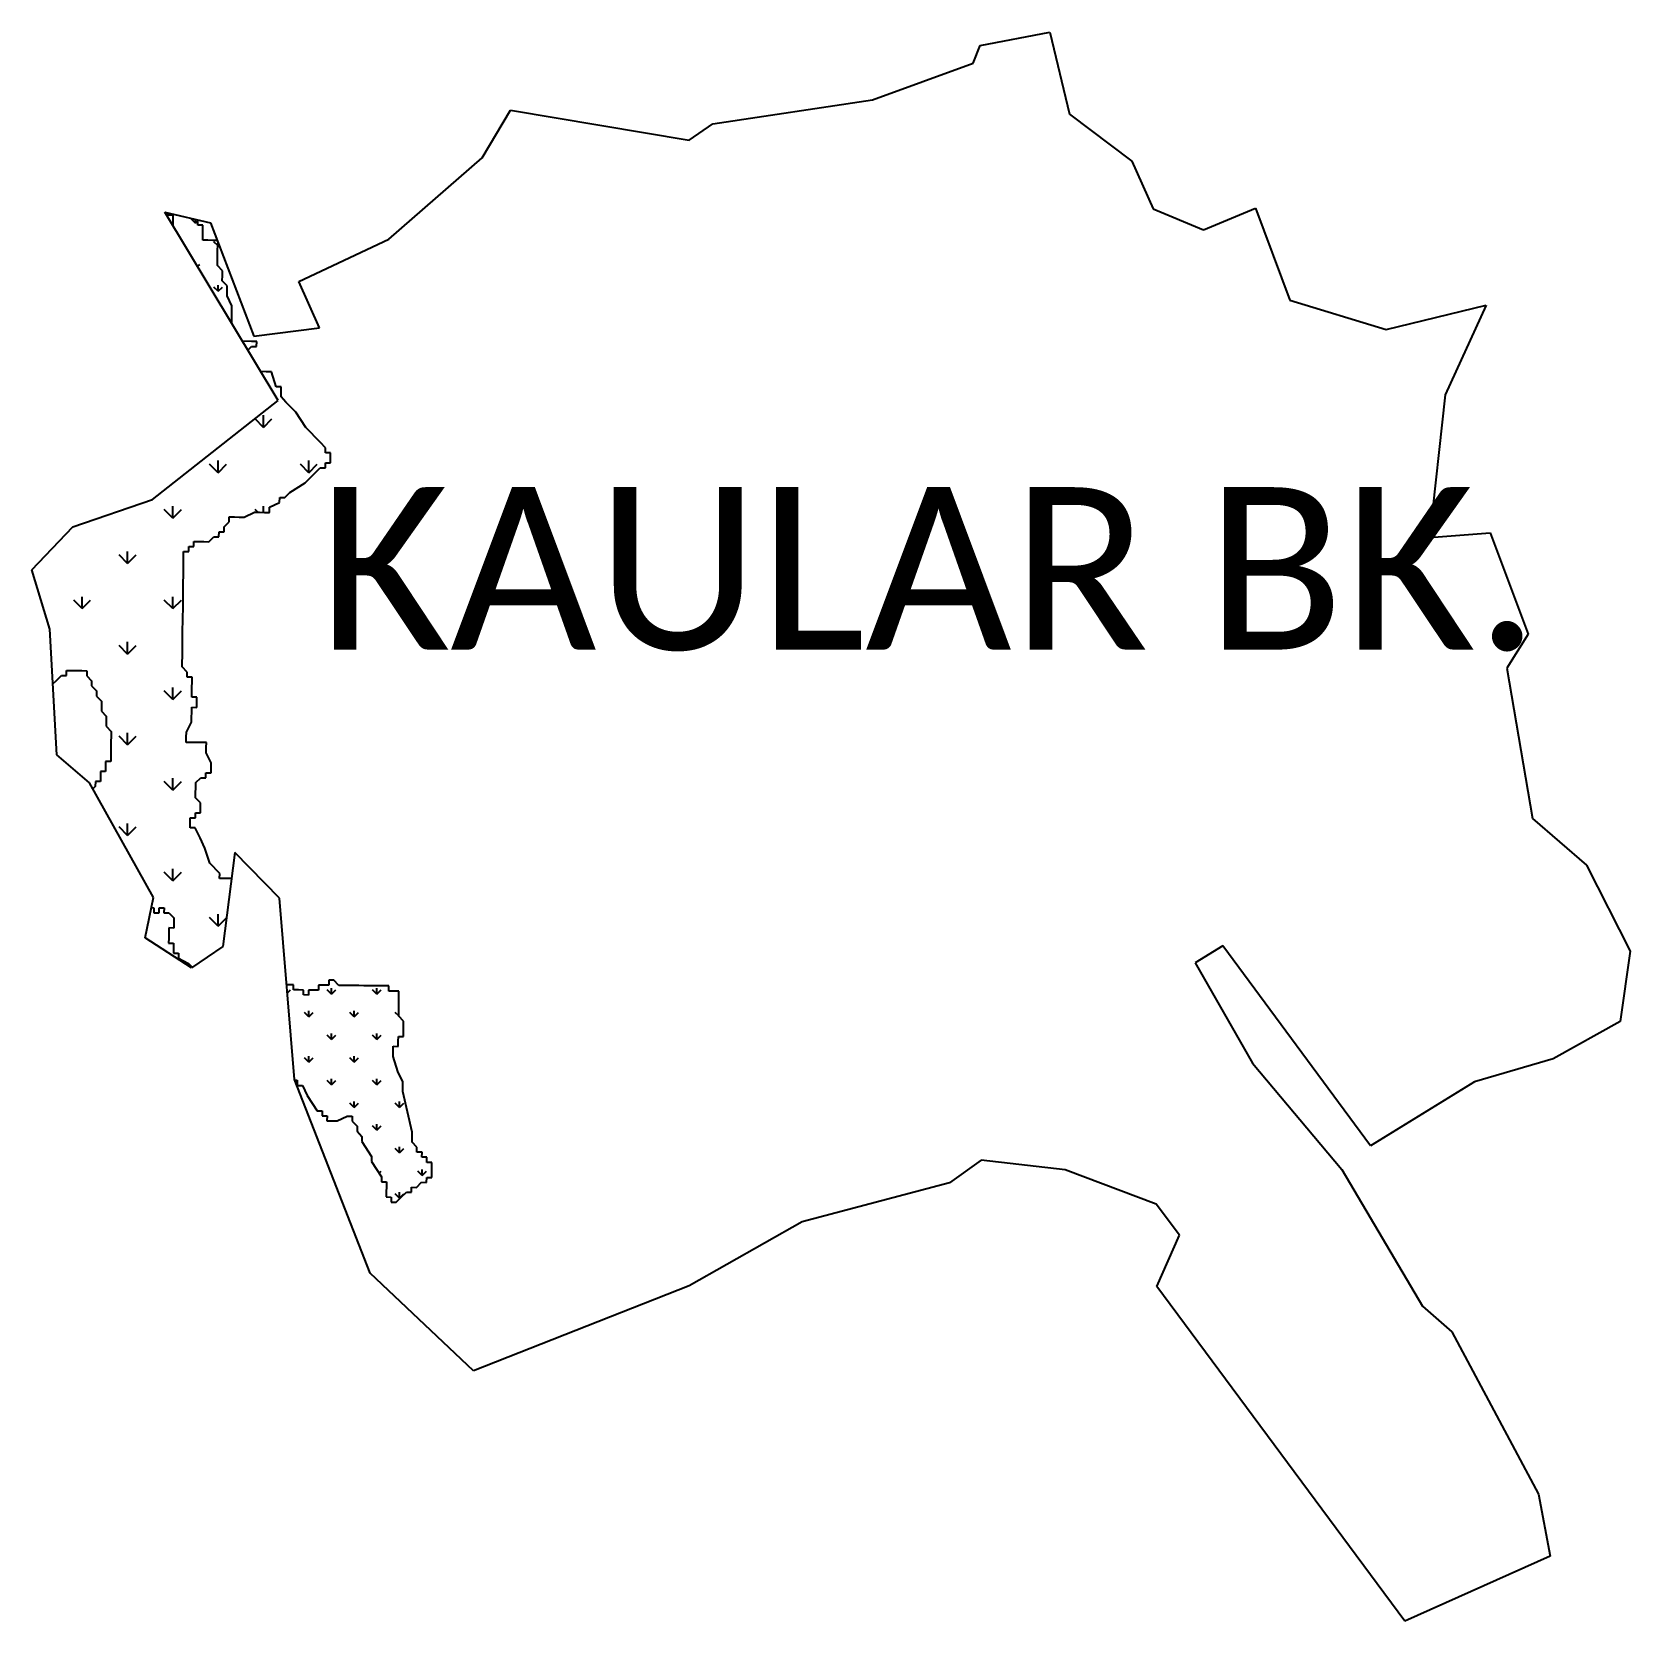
# Model space of a CAD drawing. Header units: metres. Extents: x 266674 to 267940, y 2141636 to 2142895.
import ezdxf

# ---------------------------------------------------------------- set-up
doc = ezdxf.new("R2010")
doc.units = ezdxf.units.M
for name, color, linetype in [('MANGROOVES', 112, 'Continuous'), ('village', 3, 'Continuous'), ('VILLAGE NAME', 250, 'Continuous')]:
    doc.layers.add(name, color=color, linetype=linetype)
doc.styles.add('MtXpl_Calibri', font='calibri.ttf')

msp = doc.modelspace()

# ---------------------------------------------------------------- linework, layer by layer
at = {"layer": 'MANGROOVES'}
for p, q in [((266781.5, 2142751.3), (266781.5, 2142749.8)), ((266781.5, 2142749.8), (266785.5, 2142749.7)), ((266785.5, 2142745.7), (266785.4, 2142741.8)), ((266785.5, 2142749.7), (266785.5, 2142745.7)), ((266805.3, 2142745.5), (266805.3, 2142745.8)), ((266805.3, 2142741.5), (266805.3, 2142745.5)), ((266785.4, 2142741.8), (266785.4, 2142741.3)), ((266809.3, 2142741.5), (266805.3, 2142741.5)), ((266809.1, 2142729.5), (266809.2, 2142733.5)), ((266809.2, 2142737.5), (266809.3, 2142741.5)), ((266809.2, 2142733.5), (266809.2, 2142737.5)), ((266813.1, 2142729.5), (266809.1, 2142729.5)), ((266817.1, 2142729.4), (266813.1, 2142729.5)), ((266820.8, 2142729.4), (266817.1, 2142729.4)), ((266820.9, 2142721.4), (266821, 2142725.4)), ((266820.9, 2142717.4), (266820.9, 2142721.4)), ((266821, 2142725.4), (266821.9, 2142726.3)), ((266820.8, 2142713.5), (266820.9, 2142717.4)), ((266820.8, 2142709.5), (266820.8, 2142713.5)), ((266824.7, 2142705.4), (266820.8, 2142709.5)), ((266824.6, 2142697.5), (266824.7, 2142701.5)), ((266828.5, 2142693.5), (266824.6, 2142697.5)), ((266824.7, 2142701.5), (266824.7, 2142705.4)), ((266828.4, 2142685.5), (266828.5, 2142689.5)), ((266832.3, 2142677.5), (266828.4, 2142685.5)), ((266828.5, 2142689.5), (266828.5, 2142693.5)), ((266832.2, 2142669.5), (266832.3, 2142673.5)), ((266832.2, 2142665.6), (266832.2, 2142669.5)), ((266832.3, 2142673.5), (266832.3, 2142677.5)), ((266832.1, 2142663.5), (266832.2, 2142665.6)), ((266847.9, 2142649.4), (266840.5, 2142649.5)), ((266844.8, 2142642.5), (266847.8, 2142645.5)), ((266847.8, 2142645.5), (266851.8, 2142645.4)), ((266851.9, 2142649.4), (266847.9, 2142649.4)), ((266851.8, 2142645.4), (266851.9, 2142649.4)), ((266859.5, 2142625.4), (266855.5, 2142625.5)), ((266855.5, 2142625.5), (266855.5, 2142624.6)), ((266863.5, 2142625.4), (266859.5, 2142625.4)), ((266867.3, 2142613.4), (266863.5, 2142625.4)), ((266871.3, 2142613.3), (266867.3, 2142613.4)), ((266871.2, 2142609.4), (266871.3, 2142613.3)), ((266871.2, 2142605.4), (266871.2, 2142609.4)), ((266875.1, 2142601.3), (266871.2, 2142605.4)), ((266879, 2142597.3), (266875.1, 2142601.3)), ((266883, 2142593.3), (266879, 2142597.3)), ((266890.8, 2142581.3), (266883, 2142593.3)), ((266894.7, 2142577.2), (266890.8, 2142581.3)), ((266898.6, 2142573.2), (266894.7, 2142577.2)), ((266902.5, 2142569.2), (266898.6, 2142573.2)), ((266906.5, 2142565.1), (266902.5, 2142569.2)), ((266906.4, 2142561.2), (266906.5, 2142565.1)), ((266910.4, 2142561.1), (266906.4, 2142561.2)), ((266910.3, 2142557.1), (266910.4, 2142561.1)), ((266910.3, 2142553.2), (266910.3, 2142557.1)), ((266894.2, 2142541.4), (266902.3, 2142549.3)), ((266902.3, 2142549.3), (266906.3, 2142549.2)), ((266906.3, 2142549.2), (266906.3, 2142553.2)), ((266906.3, 2142553.2), (266910.3, 2142553.2)), ((266878.2, 2142529.7), (266890.2, 2142537.5)), ((266890.2, 2142537.5), (266894.2, 2142541.4)), ((266862.1, 2142518), (266870.1, 2142521.8)), ((266862.1, 2142514), (266862.1, 2142518)), ((266870.1, 2142521.8), (266870.2, 2142525.8)), ((266870.2, 2142525.8), (266874.1, 2142525.8)), ((266874.1, 2142525.8), (266878.2, 2142529.7)), ((266826.1, 2142502.5), (266830.1, 2142506.4)), ((266830.1, 2142506.4), (266830.2, 2142510.4)), ((266830.2, 2142510.4), (266834.2, 2142510.4)), ((266834.2, 2142510.4), (266838.1, 2142510.3)), ((266838.1, 2142510.3), (266842.1, 2142510.3)), ((266842.1, 2142510.3), (266850.1, 2142514.1)), ((266850.1, 2142514.1), (266854.1, 2142514.1)), ((266854.1, 2142514.1), (266858.1, 2142514)), ((266858.1, 2142514), (266862.1, 2142514)), ((266814, 2142490.7), (266818, 2142494.7)), ((266818, 2142494.7), (266822, 2142494.6)), ((266822, 2142494.6), (266822.1, 2142498.6)), ((266822.1, 2142498.6), (266826.1, 2142498.5)), ((266826.1, 2142498.5), (266826.1, 2142502.5)), ((266794, 2142479), (266794, 2142483)), ((266794, 2142483), (266798, 2142483)), ((266798, 2142483), (266798.1, 2142486.9)), ((266798.1, 2142486.9), (266802, 2142486.9)), ((266802, 2142486.9), (266802.1, 2142490.9)), ((266802.1, 2142490.9), (266806.1, 2142490.8)), ((266806.1, 2142490.8), (266810, 2142490.8)), ((266810, 2142490.8), (266814, 2142490.7)), ((266793.8, 2142463.1), (266793.9, 2142471.1)), ((266793.9, 2142475.1), (266794, 2142479)), ((266793.9, 2142471.1), (266793.9, 2142475.1)), ((266793.6, 2142451.2), (266793.7, 2142459.2)), ((266793.7, 2142459.2), (266793.8, 2142463.1)), ((266793.5, 2142439.3), (266793.6, 2142447.2)), ((266793.6, 2142447.2), (266793.6, 2142451.2)), ((266793.2, 2142419.4), (266793.5, 2142439.3)), ((266793.1, 2142407.4), (266793.2, 2142419.4)), ((266793, 2142403.5), (266793.1, 2142407.4)), ((266793, 2142399.5), (266793, 2142403.5)), ((266792.9, 2142395.5), (266793, 2142399.5)), ((266792.9, 2142391.5), (266792.9, 2142395.5)), ((266796.8, 2142387.5), (266792.9, 2142391.5)), ((266690.4, 2142378.1), (266693.3, 2142380.9)), ((266693.3, 2142380.9), (266697.3, 2142384.8)), ((266697.3, 2142384.8), (266701.3, 2142384.7)), ((266701.3, 2142384.7), (266701.3, 2142388.7)), ((266701.3, 2142388.7), (266705.3, 2142388.7)), ((266705.3, 2142388.7), (266709.3, 2142388.6)), ((266709.3, 2142388.6), (266713.3, 2142388.6)), ((266713.3, 2142388.6), (266717.2, 2142388.5)), ((266717.2, 2142388.5), (266717.2, 2142384.5)), ((266717.2, 2142384.5), (266721.1, 2142380.5)), ((266721.1, 2142380.5), (266721.1, 2142376.5)), ((266796.7, 2142383.5), (266796.8, 2142387.5)), ((266800.7, 2142383.5), (266796.7, 2142383.5)), ((266800.6, 2142375.5), (266800.7, 2142379.5)), ((266800.7, 2142379.5), (266800.7, 2142383.5)), ((266721.1, 2142376.5), (266725, 2142372.5)), ((266725, 2142372.5), (266724.9, 2142368.5)), ((266724.9, 2142368.5), (266728.9, 2142364.5)), ((266800.5, 2142367.6), (266800.6, 2142375.5)), ((266804.5, 2142367.5), (266800.5, 2142367.6)), ((266804.4, 2142363.5), (266804.5, 2142367.5)), ((266728.9, 2142364.5), (266728.8, 2142360.5)), ((266728.8, 2142360.5), (266728.8, 2142356.5)), ((266728.8, 2142356.5), (266732.7, 2142352.5)), ((266732.7, 2142352.5), (266732.6, 2142348.5)), ((266800.3, 2142351.6), (266800.4, 2142355.6)), ((266800.4, 2142355.6), (266800.4, 2142359.6)), ((266800.4, 2142359.6), (266804.4, 2142359.5)), ((266804.4, 2142359.5), (266804.4, 2142363.5)), ((266732.6, 2142348.5), (266732.6, 2142344.5)), ((266732.6, 2142344.5), (266736.5, 2142340.5)), ((266736.5, 2142340.5), (266736.5, 2142336.5)), ((266796.2, 2142339.8), (266800.3, 2142347.7)), ((266800.3, 2142347.7), (266800.3, 2142351.6)), ((266736.4, 2142328.6), (266736.3, 2142324.6)), ((266736.5, 2142336.5), (266736.4, 2142332.6)), ((266736.4, 2142332.6), (266736.4, 2142328.6)), ((266796.1, 2142335.8), (266796.2, 2142339.8)), ((266796.1, 2142331.8), (266796.1, 2142335.8)), ((266800, 2142331.7), (266796.1, 2142331.8)), ((266804, 2142331.7), (266800, 2142331.7)), ((266808, 2142331.6), (266804, 2142331.7)), ((266812, 2142331.6), (266808, 2142331.6)), ((266811.9, 2142327.6), (266812, 2142331.6)), ((266811.9, 2142323.6), (266811.9, 2142327.6)), ((266736.2, 2142316.7), (266732.2, 2142316.7)), ((266732.2, 2142316.7), (266732.2, 2142312.7)), ((266736.3, 2142320.6), (266736.2, 2142316.7)), ((266736.3, 2142324.6), (266736.3, 2142320.6)), ((266815.8, 2142315.6), (266811.9, 2142323.6)), ((266815.7, 2142311.7), (266815.8, 2142315.6)), ((266728.1, 2142304.8), (266728, 2142300.8)), ((266732.1, 2142308.7), (266728.1, 2142308.8)), ((266728.1, 2142308.8), (266728.1, 2142304.8)), ((266732.2, 2142312.7), (266732.1, 2142308.7)), ((266803.6, 2142299.9), (266807.6, 2142303.8)), ((266807.6, 2142303.8), (266811.6, 2142303.7)), ((266811.6, 2142303.7), (266811.7, 2142307.7)), ((266811.7, 2142307.7), (266815.7, 2142307.7)), ((266815.7, 2142307.7), (266815.7, 2142311.7)), ((266724, 2142296.9), (266722, 2142294.9)), ((266724.1, 2142300.9), (266724, 2142296.9)), ((266728, 2142300.8), (266724.1, 2142300.9)), ((266803.5, 2142291.9), (266803.6, 2142295.9)), ((266803.5, 2142287.9), (266803.5, 2142291.9)), ((266803.6, 2142295.9), (266803.6, 2142299.9)), ((266807.4, 2142283.9), (266803.5, 2142287.9)), ((266807.3, 2142279.9), (266807.4, 2142283.9)), ((266807.3, 2142276), (266807.3, 2142279.9)), ((266799.2, 2142268.1), (266799.3, 2142272.1)), ((266799.2, 2142264.1), (266799.2, 2142268.1)), ((266803.2, 2142264.1), (266799.2, 2142264.1)), ((266799.3, 2142272.1), (266803.3, 2142272)), ((266807, 2142256.1), (266803.2, 2142264.1)), ((266803.3, 2142272), (266803.3, 2142276)), ((266803.3, 2142276), (266807.3, 2142276)), ((266810.9, 2142248.1), (266807, 2142256.1)), ((266814.7, 2142236.1), (266810.9, 2142248.1)), ((266822.6, 2142228), (266814.7, 2142236.1)), ((266822.5, 2142224), (266822.6, 2142228)), ((266826.5, 2142224), (266822.5, 2142224)), ((266830.5, 2142223.9), (266826.5, 2142224)), ((266831.9, 2142223.9), (266830.5, 2142223.9)), ((266768.5, 2142200.9), (266770.5, 2142200.8)), ((266770.5, 2142200.8), (266770.5, 2142196.8)), ((266774.5, 2142196.8), (266774.5, 2142200.8)), ((266774.5, 2142200.8), (266778.5, 2142200.7)), ((266778.5, 2142200.7), (266778.4, 2142196.7)), ((266770.5, 2142196.8), (266774.5, 2142196.8)), ((266778.4, 2142196.7), (266782.4, 2142196.7)), ((266782.4, 2142196.7), (266786.3, 2142192.7)), ((266786.3, 2142188.7), (266786.2, 2142184.7)), ((266786.3, 2142192.7), (266786.3, 2142188.7)), ((266782.2, 2142176.8), (266782.1, 2142172.8)), ((266782.3, 2142184.8), (266782.2, 2142180.8)), ((266782.2, 2142180.8), (266782.2, 2142176.8)), ((266786.2, 2142184.7), (266782.3, 2142184.8)), ((266782.1, 2142172.8), (266786.1, 2142172.8)), ((266786.1, 2142172.8), (266786, 2142168.8)), ((266786, 2142168.8), (266786, 2142164.8)), ((266786, 2142164.8), (266790, 2142164.8)), ((266790, 2142164.8), (266789.9, 2142160.8)), ((266789.9, 2142160.8), (266797.8, 2142156.7)), ((266797.8, 2142156.7), (266800.9, 2142153.5)), ((266877.2, 2142139.8), (266875.6, 2142139.8)), ((266881.1, 2142139.7), (266877.2, 2142139.8)), ((266881.1, 2142135.7), (266881.1, 2142139.7)), ((266905, 2142139.4), (266901, 2142139.5)), ((266901, 2142139.5), (266901, 2142135.5)), ((266909, 2142139.4), (266905, 2142139.4)), ((266913, 2142143.3), (266909, 2142143.3)), ((266909, 2142143.3), (266909, 2142139.4)), ((266916.9, 2142139.3), (266913, 2142143.3)), ((266920.9, 2142139.2), (266916.9, 2142139.3)), ((266924.9, 2142139.2), (266920.9, 2142139.2)), ((266932.8, 2142139.1), (266924.9, 2142139.2)), ((266936.8, 2142139), (266932.8, 2142139.1)), ((266940.8, 2142139), (266936.8, 2142139)), ((266944.8, 2142138.9), (266940.8, 2142139)), ((266948.8, 2142138.9), (266944.8, 2142138.9)), ((266952.7, 2142138.8), (266948.8, 2142138.9)), ((266956.7, 2142138.8), (266952.7, 2142138.8)), ((266956.7, 2142134.8), (266956.7, 2142138.8)), ((266885.1, 2142135.7), (266881.1, 2142135.7)), ((266889, 2142135.6), (266885.1, 2142135.7)), ((266889, 2142131.7), (266889, 2142135.6)), ((266893, 2142131.6), (266889, 2142131.7)), ((266897, 2142135.5), (266893, 2142135.6)), ((266893, 2142135.6), (266893, 2142131.6)), ((266901, 2142135.5), (266897, 2142135.5)), ((266960.6, 2142134.7), (266956.7, 2142134.8)), ((266964.6, 2142134.7), (266960.6, 2142134.7)), ((266964.5, 2142126.7), (266964.6, 2142130.7)), ((266964.5, 2142122.7), (266964.5, 2142126.7)), ((266964.6, 2142130.7), (266964.6, 2142134.7)), ((266964.4, 2142118.8), (266964.5, 2142122.7)), ((266964.4, 2142114.8), (266964.4, 2142118.8)), ((266968.3, 2142110.8), (266964.4, 2142114.8)), ((266968.1, 2142098.8), (266968.2, 2142102.8)), ((266968.2, 2142106.8), (266968.3, 2142110.8)), ((266968.2, 2142102.8), (266968.2, 2142106.8)), ((266960, 2142087), (266960.1, 2142091)), ((266960, 2142083), (266960, 2142087)), ((266960.1, 2142091), (266964, 2142090.9)), ((266964, 2142090.9), (266964.1, 2142094.9)), ((266964.1, 2142094.9), (266964.2, 2142098.9)), ((266964.2, 2142098.9), (266968.1, 2142098.8)), ((266963.8, 2142071), (266960, 2142083)), ((266881.8, 2142064.1), (266884.1, 2142064.1)), ((266884.1, 2142064.1), (266884.1, 2142060.1)), ((266967.7, 2142063), (266963.8, 2142071)), ((266967.6, 2142059), (266967.7, 2142063)), ((266884.1, 2142060.1), (266888.1, 2142060.1)), ((266888.1, 2142060.1), (266891.9, 2142052.1)), ((266891.9, 2142052.1), (266899.7, 2142040)), ((266967.6, 2142055.1), (266967.6, 2142059)), ((266971.3, 2142039.1), (266967.6, 2142055.1)), ((266899.7, 2142040), (266903.7, 2142040)), ((266903.7, 2142040), (266903.7, 2142036)), ((266903.7, 2142036), (266907.7, 2142035.9)), ((266907.7, 2142035.9), (266907.6, 2142032)), ((266975.1, 2142023.1), (266971.3, 2142039.1)), ((266907.6, 2142032), (266911.6, 2142031.9)), ((266911.6, 2142031.9), (266915.6, 2142031.9)), ((266915.6, 2142031.9), (266923.6, 2142035.7)), ((266923.6, 2142035.7), (266927.5, 2142035.7)), ((266927.5, 2142035.7), (266927.5, 2142031.7)), ((266927.5, 2142031.7), (266931.4, 2142027.7)), ((266931.4, 2142027.7), (266931.4, 2142023.7)), ((266931.4, 2142023.7), (266935.3, 2142019.7)), ((266935.3, 2142019.7), (266935.2, 2142015.7)), ((266935.2, 2142015.7), (266943, 2142003.7)), ((266975, 2142015.2), (266975.1, 2142019.2)), ((266978.9, 2142011.2), (266975, 2142015.2)), ((266975.1, 2142019.2), (266975.1, 2142023.1)), ((266978.9, 2142007.2), (266978.9, 2142011.2)), ((266943, 2142003.7), (266943, 2141999.7)), ((266943, 2141999.7), (266950.8, 2141987.6)), ((266982.9, 2142007.1), (266978.9, 2142007.2)), ((266982.8, 2142003.1), (266982.9, 2142007.1)), ((266986.8, 2142003.1), (266982.8, 2142003.1)), ((266986.7, 2141999.1), (266986.8, 2142003.1)), ((266990.7, 2141999.1), (266986.7, 2141999.1)), ((266990.7, 2141995.1), (266990.7, 2141999.1)), ((266950.8, 2141987.6), (266950.7, 2141983.7)), ((266986.5, 2141983.2), (266986.6, 2141987.2)), ((266986.6, 2141987.2), (266990.6, 2141987.1)), ((266990.6, 2141991.1), (266990.7, 2141995.1)), ((266990.6, 2141987.1), (266990.6, 2141991.1)), ((266950.7, 2141983.7), (266954.7, 2141983.6)), ((266954.7, 2141979.6), (266954.6, 2141975.7)), ((266954.6, 2141975.7), (266954.6, 2141971.7)), ((266954.7, 2141983.6), (266954.7, 2141979.6)), ((266966.5, 2141971.5), (266970.5, 2141975.5)), ((266970.5, 2141975.5), (266974.5, 2141975.4)), ((266974.5, 2141975.4), (266974.6, 2141979.4)), ((266974.6, 2141979.4), (266978.5, 2141979.3)), ((266978.5, 2141979.3), (266982.6, 2141983.3)), ((266978.5, 2141979.3), (266982.6, 2141983.3)), ((266982.6, 2141983.3), (266986.5, 2141983.2)), ((266954.6, 2141971.7), (266958.5, 2141971.6)), ((266958.5, 2141971.6), (266958.5, 2141967.6)), ((266958.5, 2141967.6), (266962.5, 2141967.6)), ((266962.5, 2141967.6), (266966.5, 2141971.5))]:
    msp.add_line(p, q, dxfattribs=at)
at = {"layer": 'MANGROOVES', "linetype": 'Continuous'}
for p, q in [((266803.4, 2142743), (266800, 2142746.4)), ((266803.4, 2142743), (266803.4, 2142746.2)), ((266803.4, 2142743), (266805.3, 2142744.9)), ((266821, 2142725.4), (266818, 2142728.4)), ((266821.4, 2142725.7), (266821.4, 2142727.7)), ((266803.4, 2142711.3), (266803.4, 2142711.8)), ((266805, 2142708.7), (266806.8, 2142710.4)), ((266821.4, 2142689.1), (266818, 2142692.5)), ((266821.4, 2142689.1), (266821.4, 2142693.9)), ((266821.4, 2142689.1), (266824.7, 2142692.5)), ((266857.3, 2142581.3), (266850.6, 2142588.1)), ((266857.3, 2142581.3), (266857.3, 2142590.9)), ((266857.3, 2142581.3), (266864, 2142588.1)), ((266821.4, 2142545.4), (266814.6, 2142552.2)), ((266821.4, 2142545.4), (266821.4, 2142555)), ((266821.4, 2142545.4), (266828.1, 2142552.2)), ((266893.2, 2142545.4), (266886.5, 2142552.2)), ((266893.2, 2142545.4), (266893.2, 2142555)), ((266893.2, 2142545.4), (266899.9, 2142552.2)), ((266785.4, 2142509.5), (266785.4, 2142519)), ((266857.3, 2142514), (266857.3, 2142519)), ((266785.4, 2142509.5), (266778.7, 2142516.2)), ((266785.4, 2142509.5), (266792.2, 2142516.2)), ((266852.7, 2142514.1), (266850.6, 2142516.2)), ((266861.8, 2142514), (266862.1, 2142514.3)), ((266749.5, 2142473.6), (266742.8, 2142480.3)), ((266749.5, 2142473.6), (266749.5, 2142483.1)), ((266749.5, 2142473.6), (266756.3, 2142480.3)), ((266713.6, 2142437.7), (266706.9, 2142444.4)), ((266713.6, 2142437.7), (266713.6, 2142447.2)), ((266713.6, 2142437.7), (266720.3, 2142444.4)), ((266785.4, 2142437.7), (266778.7, 2142444.4)), ((266785.4, 2142437.7), (266785.4, 2142447.2)), ((266785.4, 2142437.7), (266792.2, 2142444.4)), ((266749.5, 2142401.7), (266742.8, 2142408.5)), ((266749.5, 2142401.7), (266749.5, 2142411.3)), ((266749.5, 2142401.7), (266756.3, 2142408.5)), ((266785.4, 2142365.8), (266778.7, 2142372.6)), ((266785.4, 2142365.8), (266785.4, 2142375.3)), ((266785.4, 2142365.8), (266792.2, 2142372.6)), ((266749.5, 2142329.9), (266742.8, 2142336.6)), ((266749.5, 2142329.9), (266749.5, 2142339.4)), ((266749.5, 2142329.9), (266756.3, 2142336.6)), ((266785.4, 2142294), (266785.4, 2142303.5)), ((266785.4, 2142294), (266778.7, 2142300.7)), ((266785.4, 2142294), (266792.2, 2142300.7)), ((266749.5, 2142258.1), (266742.8, 2142264.8)), ((266749.5, 2142258.1), (266749.5, 2142267.6)), ((266749.5, 2142258.1), (266756.3, 2142264.8)), ((266785.4, 2142222.1), (266778.7, 2142228.9)), ((266785.4, 2142222.1), (266785.4, 2142231.7)), ((266785.4, 2142222.1), (266792.2, 2142228.9)), ((266821.4, 2142186.2), (266814.6, 2142193)), ((266821.4, 2142186.2), (266821.4, 2142195.7)), ((266821.4, 2142186.2), (266828, 2142192.8)), ((266876.2, 2142133.3), (266878.6, 2142135.7)), ((266911.2, 2142132.3), (266907.8, 2142135.7)), ((266911.2, 2142132.3), (266911.2, 2142137.1)), ((266911.2, 2142132.3), (266914.5, 2142135.7)), ((266947.1, 2142132.3), (266943.7, 2142135.7)), ((266947.1, 2142132.3), (266947.1, 2142137.1)), ((266947.1, 2142132.3), (266950.5, 2142135.7)), ((266893.2, 2142114.4), (266889.8, 2142117.7)), ((266893.2, 2142114.4), (266893.2, 2142119.1)), ((266893.2, 2142114.4), (266896.6, 2142117.7)), ((266929.1, 2142114.4), (266925.8, 2142117.7)), ((266929.1, 2142114.4), (266929.1, 2142119.1)), ((266929.1, 2142114.4), (266932.5, 2142117.7)), ((266964.4, 2142115.1), (266961.7, 2142117.7)), ((266911.2, 2142096.4), (266907.8, 2142099.8)), ((266911.2, 2142096.4), (266911.2, 2142101.2)), ((266911.2, 2142096.4), (266914.5, 2142099.8)), ((266947.1, 2142096.4), (266943.7, 2142099.8)), ((266947.1, 2142096.4), (266947.1, 2142101.2)), ((266947.1, 2142096.4), (266950.5, 2142099.8)), ((266893.2, 2142078.5), (266889.8, 2142081.8)), ((266893.2, 2142078.5), (266893.2, 2142083.2)), ((266893.2, 2142078.5), (266896.6, 2142081.8)), ((266929.1, 2142078.5), (266925.8, 2142081.8)), ((266929.1, 2142078.5), (266929.1, 2142083.2)), ((266929.1, 2142078.5), (266932.5, 2142081.8)), ((266911.2, 2142060.5), (266907.8, 2142063.9)), ((266911.2, 2142060.5), (266911.2, 2142065.3)), ((266911.2, 2142060.5), (266914.5, 2142063.9)), ((266947.1, 2142060.5), (266943.7, 2142063.9)), ((266947.1, 2142060.5), (266947.1, 2142065.3)), ((266947.1, 2142060.5), (266950.5, 2142063.9)), ((266896.2, 2142045.5), (266896.6, 2142045.9)), ((266929.1, 2142042.5), (266925.8, 2142045.9)), ((266929.1, 2142042.5), (266929.1, 2142047.3)), ((266929.1, 2142042.5), (266932.5, 2142045.9)), ((266965.1, 2142042.5), (266961.7, 2142045.9)), ((266965.1, 2142042.5), (266965.1, 2142047.3)), ((266965.1, 2142042.5), (266968.4, 2142045.9)), ((266947.1, 2142024.6), (266943.7, 2142027.9)), ((266947.1, 2142024.6), (266947.1, 2142029.3)), ((266947.1, 2142024.6), (266950.5, 2142027.9)), ((266965.1, 2142006.6), (266965.1, 2142011.4)), ((266965.1, 2142006.6), (266961.7, 2142010)), ((266965.1, 2142006.6), (266968.4, 2142010)), ((266947.1, 2141993.3), (266947.1, 2141993.4)), ((266948.9, 2141990.5), (266950.5, 2141992)), ((266983, 2141988.7), (266979.6, 2141992)), ((266983, 2141988.7), (266983, 2141993.4)), ((266983, 2141988.7), (266986.4, 2141992)), ((266965.1, 2141970.7), (266961.7, 2141974.1)), ((266965.1, 2141970.7), (266965.1, 2141975.5)), ((266965.1, 2141970.7), (266968.4, 2141974.1))]:
    msp.add_line(p, q, dxfattribs=at)
at = {"layer": 'village'}
for p, q in [((267425.3, 2142883.8), (267480.3, 2142894.5)), ((267480.3, 2142894.5), (267496.1, 2142829.3)), ((267419.6, 2142869.7), (267425.3, 2142883.8)), ((267425.3, 2142883.8), (267425.3, 2142883.8)), ((267339.9, 2142840.7), (267419.6, 2142869.7)), ((267213.3, 2142821.8), (267339.9, 2142840.7)), ((267030.6, 2142794.8), (267053.1, 2142832.7)), ((267053.1, 2142832.7), (267194.5, 2142808.9)), ((267194.5, 2142808.9), (267213.3, 2142821.8)), ((267496.1, 2142829.3), (267545.3, 2142792.2)), ((266956.6, 2142730.3), (267030.6, 2142794.8)), ((267545.3, 2142792.2), (267562.3, 2142754.3)), ((266868.8, 2142602.5), (266779, 2142751.9)), ((266779, 2142751.9), (266815.4, 2142743.4)), ((267562.3, 2142754.3), (267602.1, 2142737.8)), ((267602.1, 2142737.8), (267643.4, 2142754.9)), ((267643.4, 2142754.9), (267670.7, 2142682.1)), ((266815.4, 2142743.4), (266849.5, 2142653.5)), ((266885.4, 2142696.9), (266956.6, 2142730.3)), ((266901.7, 2142660.1), (266885.4, 2142696.9)), ((267670.7, 2142682.1), (267746.9, 2142658.8)), ((267746.9, 2142658.8), (267826.1, 2142678)), ((267826.1, 2142678), (267793.6, 2142607)), ((266849.5, 2142653.5), (266901.7, 2142660.1)), ((267793.6, 2142607), (267781.3, 2142494.2)), ((266769.4, 2142524.2), (266868.8, 2142602.5)), ((266706.3, 2142502.4), (266769.4, 2142524.2)), ((266673.8, 2142468.4), (266706.3, 2142502.4)), ((267781.3, 2142494.2), (267829.3, 2142497.7)), ((267829.3, 2142497.7), (267859.4, 2142417.4)), ((266688, 2142421.5), (266673.8, 2142468.4)), ((266693.6, 2142321.9), (266688, 2142421.5)), ((267859.4, 2142417.4), (267842.6, 2142390.6)), ((267842.6, 2142390.6), (267863, 2142271.4)), ((266719.4, 2142299.7), (266693.6, 2142321.9)), ((266770.2, 2142208.9), (266719.4, 2142299.7)), ((267863, 2142271.4), (267905.8, 2142234.4)), ((266834.5, 2142244.5), (266825.1, 2142170.2)), ((266870.1, 2142208.3), (266834.5, 2142244.5)), ((267905.8, 2142234.4), (267940.2, 2142166.4)), ((266763.4, 2142177), (266770.2, 2142208.9)), ((266881.8, 2142064.6), (266870.1, 2142208.3)), ((266800.3, 2142153.1), (266763.4, 2142177)), ((266825.1, 2142170.2), (266800.3, 2142153.1)), ((267617.4, 2142170.6), (267595.6, 2142157.1)), ((267734.6, 2142012.1), (267617.4, 2142170.6)), ((267940.2, 2142166.4), (267932.4, 2142110.7)), ((267595.6, 2142157.1), (267641, 2142077.6)), ((267932.4, 2142110.7), (267879.3, 2142081.2)), ((267641, 2142077.6), (267711.9, 2141993.3)), ((267879.3, 2142081.2), (267817, 2142063)), ((266941.9, 2141911.4), (266881.8, 2142064.6)), ((267817, 2142063), (267734.6, 2142012.1)), ((267425.9, 2142000.7), (267400.9, 2141982.8)), ((267492.6, 2141993.2), (267425.9, 2142000.7)), ((267564.6, 2141966), (267492.6, 2141993.2)), ((267711.9, 2141993.3), (267775.6, 2141885.2)), ((267400.9, 2141982.8), (267284.1, 2141952)), ((267583.2, 2141941.4), (267564.6, 2141966)), ((267284.1, 2141952), (267194.7, 2141901.2)), ((267565.2, 2141900.7), (267583.2, 2141941.4)), ((267023.6, 2141833.9), (266941.9, 2141911.4)), ((267194.7, 2141901.2), (267023.6, 2141833.9)), ((267761.6, 2141635.7), (267565.2, 2141900.7)), ((267775.6, 2141885.2), (267798.9, 2141864.9)), ((267798.9, 2141864.9), (267867.6, 2141736.2)), ((267867.6, 2141736.2), (267876.9, 2141687.2)), ((267876.9, 2141687.2), (267761.6, 2141635.7))]:
    msp.add_line(p, q, dxfattribs=at)

# ---------------------------------------------------------------- texts
at = {"layer": 'VILLAGE NAME', "style": 'MtXpl_Calibri'}
msp.add_text('KAULAR BK.', height=128.65, dxfattribs=at).set_placement((266901, 2142405.3))

doc.saveas('drawing.dxf')
